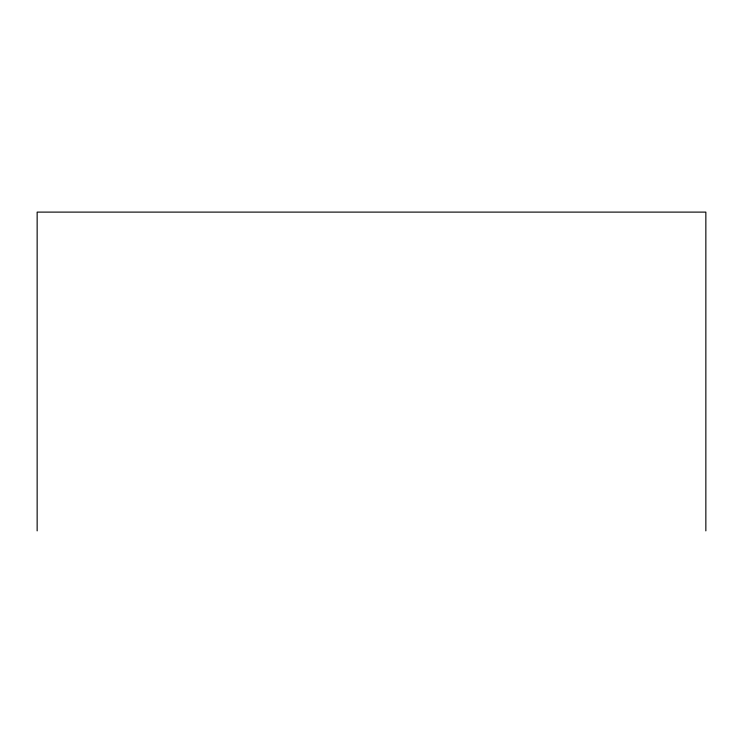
<?xml version="1.0" encoding="UTF-8"?>
<svg xmlns="http://www.w3.org/2000/svg" width="743" height="743" viewBox="0 0 743 743"><rect width="100%" height="100%" fill="white"/><g stroke="black" fill="none" stroke-linecap="round" stroke-linejoin="round"><path stroke-width="1.11" d="M705.85 530.892L705.85 212.108L37.15 212.108L37.15 530.892"/></g></svg>
